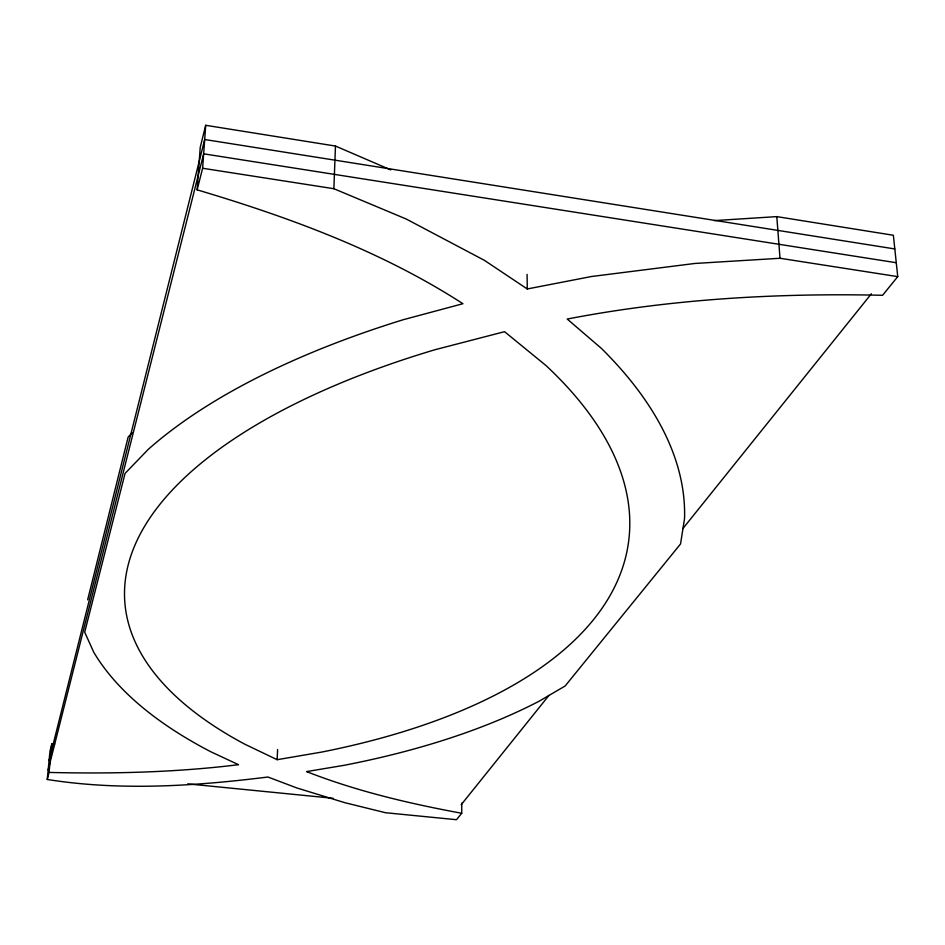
<?xml version="1.0" encoding="UTF-8"?>
<svg xmlns="http://www.w3.org/2000/svg" width="945" height="945" viewBox="0 0 945 945"><rect width="100%" height="100%" fill="white"/><g stroke="black" fill="none" stroke-linecap="round" stroke-linejoin="round"><path stroke-width="1.42" d="M54.68 744.034L51.786 743.999L49.979 751.251L47.25 779.471C120.487 791.095 194.729 786.134 267.943 777.014L296.895 787.976L344.771 802.671L385.525 812.724L456.494 819.705L461.727 813.267L461.762 803.096M714.29 220.61L776.802 216.618L893.356 235.258L897.75 276.625L780.003 258.268L694.752 263.478L591.369 276.531L527.263 288.969L484.395 260.336L406.208 219.016L333.868 188.716L335.463 146.05L205.703 125.295L200.234 147.302L197.139 189.839C289.583 217.374 381.544 251.11 462.92 303.711L403.208 319.729A695.047 291.828 -3.4 0 0 148.341 449.277L125.047 473.433L84.696 632.17L93.685 652.109A695.047 291.828 -3.4 0 0 210.829 751.771L238.53 764.694C175.711 772.443 112.266 773.931 49.045 772.431L47.25 779.471M277.145 759.697L244.684 744.14A639.293 266.88 -3.3 0 1 434.818 349.768L504.559 331.683L546.056 365.597A692.496 310.043 7.3 0 1 321.607 752.09L277.145 759.697L277.606 749.539M197.139 189.839L202.62 168.257L205.703 125.295M49.045 772.431L51.786 743.999M87.649 599.839L128.142 437.074L132.17 432.763M49.069 760.619L204.687 139.506L894.809 248.948M48.16 770.021L203.659 153.822L896.273 262.734M461.16 804.762L548.927 695.437M682.881 528.574L871.337 293.812M897.75 276.625L882.583 295.289C777.062 292.903 670.974 299.01 567.224 319.044L601.398 348.398A753.767 339.692 7.4 0 1 684.534 518.663L680.542 543.954L565.134 685.999L539.063 701.249A753.767 339.692 7.4 0 1 343.779 765.379L306.546 771.592C356.513 791.201 409.031 803.522 461.727 813.267M187.712 783.866L333.148 798.289M202.62 168.257L333.868 188.716M335.463 146.05L390.793 169.899M776.802 216.618L780.003 258.268M527.086 274.393L527.263 288.969"/></g></svg>
